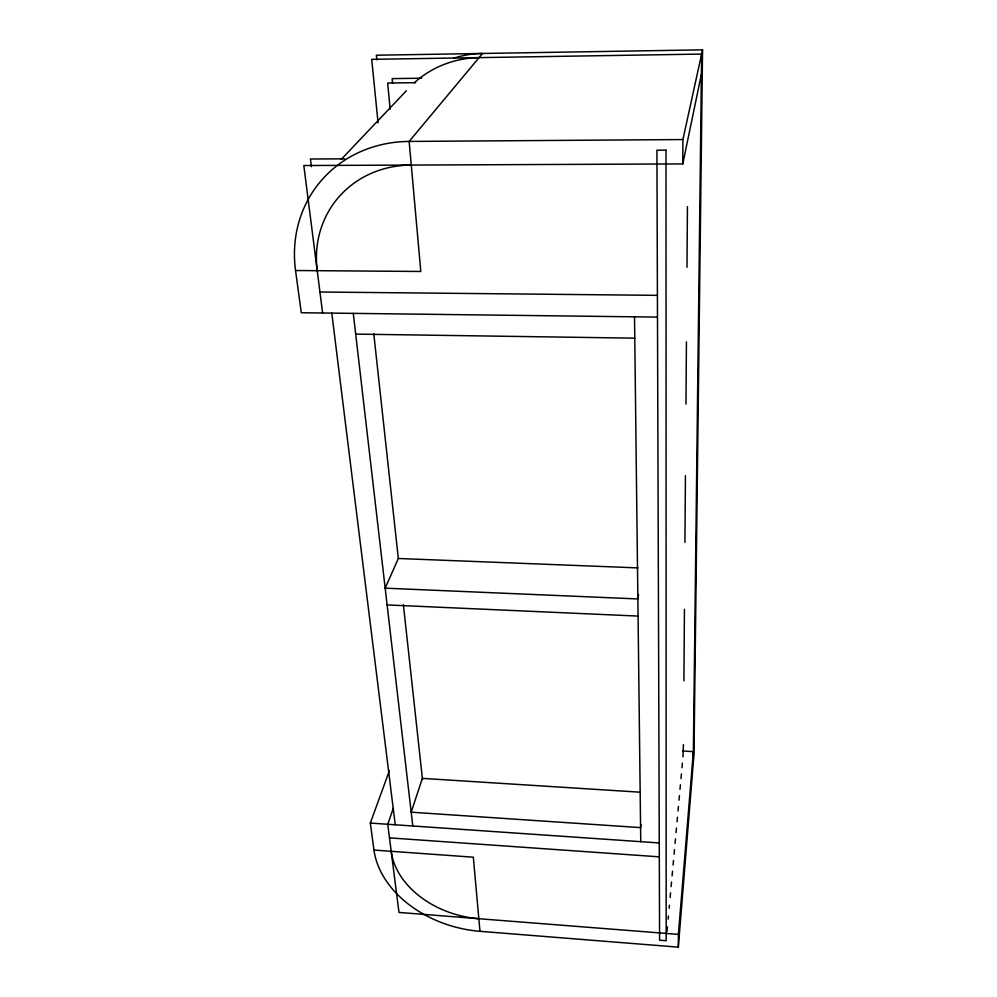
<?xml version="1.0" encoding="UTF-8"?>
<svg xmlns="http://www.w3.org/2000/svg" width="997" height="997" viewBox="0 0 997 997"><rect width="100%" height="100%" fill="white"/><g stroke="black" fill="none" stroke-linecap="round" stroke-linejoin="round"><path stroke-width="1.5" d="M389.391 770.619L370.323 823.073L373.975 850.067A102.454 74.925 15.4 0 0 479.968 931.31L678.321 947.15L678.396 934.376L693.364 751.638L682.484 750.99M322.617 312.996L303.823 165.527L682.771 163.919L682.908 139.555L702.549 49.85L376.38 55.209L376.841 59.845M683.443 744.547L682.957 756.947M683.917 680.801L684.441 609.292M684.939 542.443L685.438 475.594M685.973 404.084L686.434 341.909M686.983 267.283L687.432 206.653M693.227 763.49L701.626 54.075L371.719 59.346L378.062 122.818M702.549 49.85L693.999 753.882L678.321 947.15M667.018 931.46L667.442 926.824M668.152 919.109L668.426 916.019M669.137 908.292L669.423 905.201M670.121 897.487L670.545 892.851M671.106 886.669L671.529 882.046M672.103 875.865L672.526 871.228M673.087 865.06L673.511 860.423M674.072 854.242L674.495 849.606M675.056 843.437L675.48 838.801M676.053 832.62L676.464 827.984M677.038 821.815L677.462 817.179M678.022 810.997L678.446 806.374M679.007 800.192L679.431 795.556M679.991 789.375L680.415 784.751M680.988 778.57L681.412 773.934M681.973 767.752L682.397 763.129M640.971 824.569L640.597 827.622L411.188 812.194L422.367 778.37L640.286 792.204M638.566 594.536L637.868 598.948L385.178 588.168L398.326 558.482L638.092 567.904M682.771 163.919L701.377 74.351M393.341 808.193L387.758 824.27L398.987 912.442L678.396 934.376M341.223 159.408L406.402 90.715M421.606 78.215L392.157 78.613L392.581 83.2M415.575 82.676L387.646 83.05L390.151 109.296M682.908 139.555L409.144 141.437A132.065 119.715 37.4 0 0 295.548 270.523L301.268 312.734L657.484 317.096M344.65 158.835L310.441 159.009L311.413 166.723M295.548 270.523L420.809 271.471L409.144 141.437L482.536 53.464A107.227 101.146 48.7 0 0 453.785 58.15M319.937 292.009L657.409 295.349M355.692 334.107L634.765 338.157M387.123 604.917L638.08 616.084M370.323 823.073L659.266 842.951M389.491 837.866L659.316 856.834M373.975 850.067L473.326 857.196L479.968 931.31M331.789 313.108L395.248 824.781M353.287 313.37L412.783 825.99M373.788 333.92L398.314 558.295M403.386 604.718L422.504 779.579M634.516 316.809L640.759 841.68M317.22 270.685A108.91 98.703 37.3 0 1 411.263 165.066M478.834 918.711A84.508 61.789 15.4 0 1 391.198 851.301M414.378 82.726A108.399 102.093 47.9 0 1 479.071 57.627M666.008 150.148L656.923 150.198L659.59 940.208L666.17 940.732L666.008 150.148"/></g></svg>
